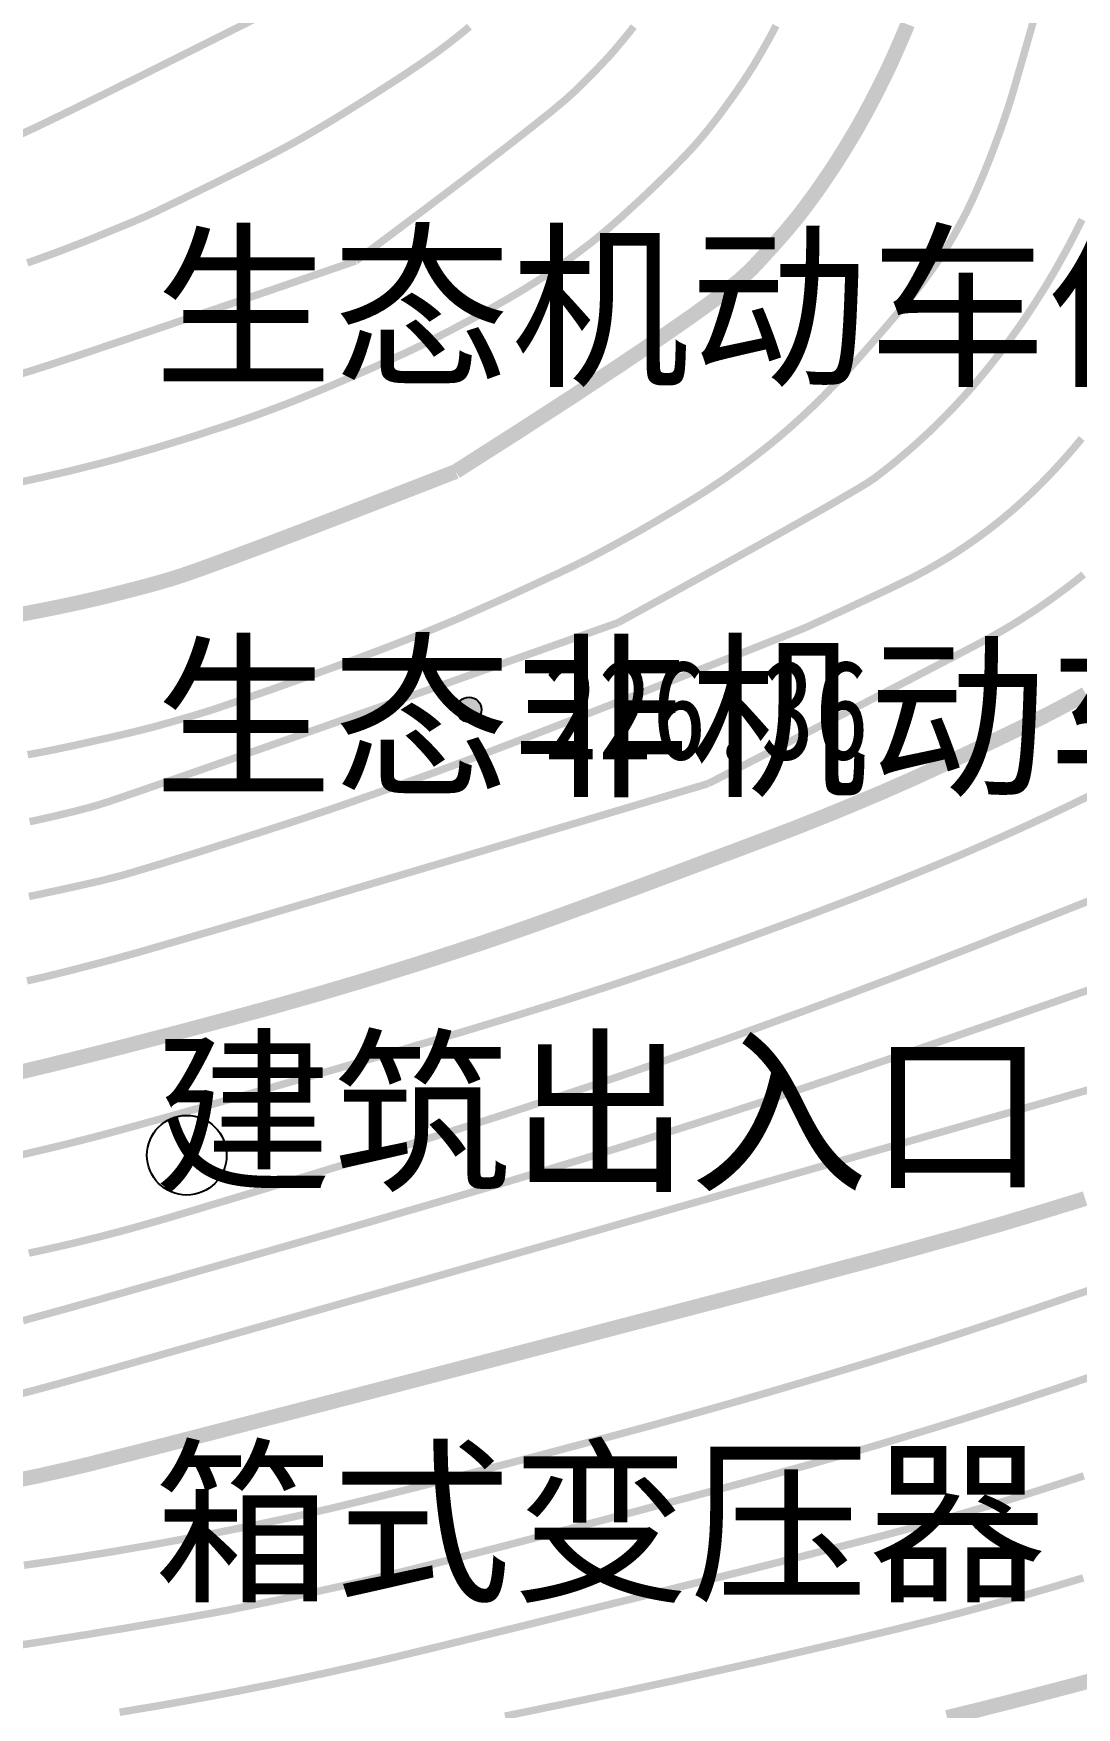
# Model space of a CAD drawing. Extents: x 36524600 to 36525730, y 2746759 to 2747713.
# Drawn here: x 36525124.75 to 36525135.22, y 2747433.79 to 2747450.58 of the extents above; entities that cross this region are included whole.
import ezdxf
from ezdxf.enums import TextEntityAlignment as Align

# ---------------------------------------------------------------- set-up
doc = ezdxf.new("R2010")
doc.units = 0
doc.header["$LTSCALE"] = 1000
doc.header["$MEASUREMENT"] = 0
for name, color, linetype in [('0-规划文字', 7, 'Continuous'), ('DGX', 251, 'Continuous'), ('GCD', 252, 'Continuous'), ('PP-DX-PT', 251, 'Continuous'), ('ZBTZ', 3, 'Continuous')]:
    doc.layers.add(name, color=color, linetype=linetype)
doc.styles.add('正等线体', font='宋体.shx', dxfattribs={"bigfont": '@@gbcbig.shx'})
doc.styles.add('黑体', font='simhei.ttf')

# ---------------------------------------------------------------- blocks, each defined once
blk = doc.blocks.new('gc326')
blk.add_circle((0, 0), 0.8)
blk = doc.blocks.new('gc200')
h = blk.add_hatch(color=256)
edge = h.paths.add_edge_path()
edge.add_arc((0, 0), 0.25, 0, 360)
blk.add_circle((0, 0), 0.25)
blk = doc.blocks.new('dxt')
at = {"layer": 'DGX', "color": 253, "linetype": 'Continuous', "flags": 128}
for points, const_width in [([(36525133.917, 2747433.687), (36525134.085, 2747433.728), (36525134.255, 2747433.77), (36525134.425, 2747433.813), (36525134.595, 2747433.856), (36525134.766, 2747433.9), (36525134.938, 2747433.945), (36525135.11, 2747433.99), (36525135.282, 2747434.036), (36525135.452, 2747434.082)], 0.15), ([(36525135.285, 2747435.088), (36525135.15, 2747435.048), (36525135.014, 2747435.007), (36525134.878, 2747434.967), (36525134.742, 2747434.928), (36525134.605, 2747434.889), (36525134.469, 2747434.851), (36525134.332, 2747434.813), (36525134.195, 2747434.776), (36525134.059, 2747434.739), (36525133.921, 2747434.703), (36525133.776, 2747434.666), (36525133.612, 2747434.625), (36525133.432, 2747434.58), (36525133.233, 2747434.532), (36525133.018, 2747434.48), (36525132.785, 2747434.425), (36525132.535, 2747434.366), (36525132.267, 2747434.304), (36525131.99, 2747434.24), (36525131.713, 2747434.178), (36525131.436, 2747434.116), (36525131.159, 2747434.054), (36525130.882, 2747433.994), (36525130.604, 2747433.934), (36525130.327, 2747433.876), (36525130.049, 2747433.818), (36525129.767, 2747433.76), (36525129.48, 2747433.701)], 0.075), ([(36525125.612, 2747433.74), (36525125.744, 2747433.762), (36525125.875, 2747433.784), (36525126.007, 2747433.806), (36525126.138, 2747433.829), (36525126.269, 2747433.853), (36525126.4, 2747433.877), (36525126.531, 2747433.901), (36525126.662, 2747433.926), (36525126.793, 2747433.951), (36525126.924, 2747433.977), (36525127.055, 2747434.003), (36525127.186, 2747434.029), (36525127.316, 2747434.057), (36525127.447, 2747434.084), (36525127.577, 2747434.112), (36525127.707, 2747434.14), (36525127.837, 2747434.169), (36525127.967, 2747434.198), (36525128.097, 2747434.228), (36525128.227, 2747434.258), (36525128.381, 2747434.294), (36525128.582, 2747434.343), (36525128.831, 2747434.403), (36525129.127, 2747434.476), (36525129.471, 2747434.56), (36525129.863, 2747434.657), (36525130.302, 2747434.766), (36525130.789, 2747434.886), (36525131.277, 2747435.008), (36525131.721, 2747435.118), (36525132.12, 2747435.218), (36525132.475, 2747435.308), (36525132.786, 2747435.387), (36525133.052, 2747435.455), (36525133.273, 2747435.512), (36525133.45, 2747435.559), (36525133.605, 2747435.601), (36525133.759, 2747435.644), (36525133.913, 2747435.687), (36525134.067, 2747435.732), (36525134.221, 2747435.777), (36525134.374, 2747435.822), (36525134.528, 2747435.869), (36525134.681, 2747435.916), (36525134.833, 2747435.964), (36525134.986, 2747436.013), (36525135.138, 2747436.062), (36525135.29, 2747436.112)], 0.075), ([(36525135.407, 2747437.122), (36525135.223, 2747437.059), (36525135.038, 2747436.996), (36525134.853, 2747436.935), (36525134.668, 2747436.873), (36525134.483, 2747436.813), (36525134.298, 2747436.753), (36525134.112, 2747436.694), (36525133.926, 2747436.636), (36525133.74, 2747436.579), (36525133.553, 2747436.522), (36525133.367, 2747436.466), (36525133.18, 2747436.41), (36525132.993, 2747436.356), (36525132.806, 2747436.302), (36525132.618, 2747436.248), (36525132.416, 2747436.192), (36525132.185, 2747436.128), (36525131.925, 2747436.057), (36525131.635, 2747435.979), (36525131.317, 2747435.894), (36525130.97, 2747435.802), (36525130.593, 2747435.702), (36525130.188, 2747435.595), (36525129.782, 2747435.489), (36525129.405, 2747435.391), (36525129.057, 2747435.302), (36525128.738, 2747435.222), (36525128.448, 2747435.15), (36525128.186, 2747435.087), (36525127.954, 2747435.032), (36525127.75, 2747434.986), (36525127.566, 2747434.946), (36525127.395, 2747434.909), (36525127.235, 2747434.874), (36525127.086, 2747434.843), (36525126.95, 2747434.815), (36525126.825, 2747434.79), (36525126.712, 2747434.767), (36525126.611, 2747434.748), (36525126.51, 2747434.729), (36525126.396, 2747434.709), (36525126.271, 2747434.687), (36525126.134, 2747434.663), (36525125.984, 2747434.637), (36525125.823, 2747434.61), (36525125.65, 2747434.58), (36525125.464, 2747434.55), (36525125.275, 2747434.518), (36525125.089, 2747434.489), (36525124.908, 2747434.46), (36525124.73, 2747434.432), (36525124.556, 2747434.406)], 0.075), ([(36525135.381, 2747437.987), (36525135.091, 2747437.889), (36525134.822, 2747437.797), (36525134.572, 2747437.713), (36525134.341, 2747437.637), (36525134.131, 2747437.567), (36525133.94, 2747437.505), (36525133.769, 2747437.45), (36525133.607, 2747437.399), (36525133.446, 2747437.349), (36525133.284, 2747437.298), (36525133.122, 2747437.248), (36525132.96, 2747437.199), (36525132.798, 2747437.15), (36525132.636, 2747437.101), (36525132.474, 2747437.053), (36525132.312, 2747437.005), (36525132.149, 2747436.957), (36525131.987, 2747436.91), (36525131.824, 2747436.863), (36525131.661, 2747436.816), (36525131.498, 2747436.77), (36525131.335, 2747436.724), (36525131.172, 2747436.679), (36525131, 2747436.631), (36525130.808, 2747436.579), (36525130.597, 2747436.522), (36525130.367, 2747436.461), (36525130.118, 2747436.395), (36525129.85, 2747436.324), (36525129.562, 2747436.249), (36525129.256, 2747436.169), (36525128.951, 2747436.09), (36525128.668, 2747436.017), (36525128.408, 2747435.951), (36525128.17, 2747435.892), (36525127.953, 2747435.839), (36525127.76, 2747435.792), (36525127.588, 2747435.752), (36525127.439, 2747435.718), (36525127.3, 2747435.688), (36525127.162, 2747435.659), (36525127.023, 2747435.629), (36525126.884, 2747435.601), (36525126.746, 2747435.573), (36525126.607, 2747435.545), (36525126.468, 2747435.518), (36525126.329, 2747435.492), (36525126.189, 2747435.466), (36525126.05, 2747435.44), (36525125.911, 2747435.415), (36525125.771, 2747435.391), (36525125.632, 2747435.367), (36525125.492, 2747435.343), (36525125.352, 2747435.321), (36525125.212, 2747435.298), (36525125.072, 2747435.276), (36525124.932, 2747435.255), (36525124.792, 2747435.235), (36525124.652, 2747435.215)], 0.075), ([(36525135.303, 2747438.894), (36525135.21, 2747438.865), (36525135.117, 2747438.837), (36525135.023, 2747438.808), (36525134.93, 2747438.779), (36525134.836, 2747438.751), (36525134.743, 2747438.723), (36525134.649, 2747438.695), (36525134.555, 2747438.667), (36525134.456, 2747438.637), (36525134.344, 2747438.605), (36525134.221, 2747438.57), (36525134.086, 2747438.531), (36525133.939, 2747438.49), (36525133.78, 2747438.446), (36525133.609, 2747438.398), (36525133.427, 2747438.348), (36525133.195, 2747438.285), (36525132.876, 2747438.2), (36525132.471, 2747438.092), (36525131.979, 2747437.962), (36525131.399, 2747437.81), (36525130.733, 2747437.636), (36525129.981, 2747437.439), (36525129.141, 2747437.22), (36525128.306, 2747437.002), (36525127.567, 2747436.81), (36525126.923, 2747436.644), (36525126.376, 2747436.502), (36525125.924, 2747436.386), (36525125.568, 2747436.296), (36525125.309, 2747436.23), (36525125.145, 2747436.191), (36525125.029, 2747436.164), (36525124.912, 2747436.138), (36525124.796, 2747436.112), (36525124.68, 2747436.088), (36525124.563, 2747436.064)], 0.15), ([(36525124.616, 2747436.935), (36525124.73, 2747436.964), (36525124.843, 2747436.994), (36525125.037, 2747437.047), (36525125.392, 2747437.146), (36525125.907, 2747437.292), (36525126.583, 2747437.484), (36525127.42, 2747437.722), (36525128.418, 2747438.006), (36525129.576, 2747438.337), (36525130.895, 2747438.714), (36525132.21, 2747439.09), (36525133.358, 2747439.418), (36525134.339, 2747439.699), (36525135.152, 2747439.932), (36525135.797, 2747440.117)], 0.075), ([(36525135.483, 2747441.037), (36525134.972, 2747440.859), (36525134.451, 2747440.678), (36525133.971, 2747440.512), (36525133.532, 2747440.361), (36525133.133, 2747440.225), (36525132.776, 2747440.103), (36525132.459, 2747439.996), (36525132.183, 2747439.904), (36525131.948, 2747439.827), (36525131.734, 2747439.757), (36525131.519, 2747439.688), (36525131.304, 2747439.619), (36525131.089, 2747439.551), (36525130.874, 2747439.483), (36525130.659, 2747439.415), (36525130.443, 2747439.348), (36525130.228, 2747439.281), (36525129.991, 2747439.209), (36525129.711, 2747439.125), (36525129.389, 2747439.029), (36525129.025, 2747438.922), (36525128.617, 2747438.803), (36525128.167, 2747438.672), (36525127.675, 2747438.53), (36525127.139, 2747438.376), (36525126.611, 2747438.225), (36525126.14, 2747438.09), (36525125.726, 2747437.972), (36525125.37, 2747437.871), (36525125.07, 2747437.787), (36525124.827, 2747437.72), (36525124.642, 2747437.669)], 0.075), ([(36525135.394, 2747441.902), (36525135.08, 2747441.777), (36525134.784, 2747441.66), (36525134.507, 2747441.551), (36525134.25, 2747441.449), (36525134.011, 2747441.356), (36525133.791, 2747441.27), (36525133.59, 2747441.193), (36525133.398, 2747441.119), (36525133.206, 2747441.047), (36525133.014, 2747440.974), (36525132.822, 2747440.902), (36525132.63, 2747440.831), (36525132.437, 2747440.76), (36525132.244, 2747440.69), (36525132.051, 2747440.62), (36525131.858, 2747440.55), (36525131.665, 2747440.481), (36525131.471, 2747440.413), (36525131.278, 2747440.345), (36525131.084, 2747440.278), (36525130.89, 2747440.211), (36525130.696, 2747440.144), (36525130.501, 2747440.078), (36525130.307, 2747440.013), (36525130.112, 2747439.948), (36525129.917, 2747439.884), (36525129.722, 2747439.82), (36525129.527, 2747439.756), (36525129.332, 2747439.693), (36525129.136, 2747439.631), (36525128.941, 2747439.569), (36525128.742, 2747439.507), (36525128.537, 2747439.443), (36525128.326, 2747439.377), (36525128.109, 2747439.31), (36525127.886, 2747439.241), (36525127.657, 2747439.171), (36525127.421, 2747439.099), (36525127.18, 2747439.025), (36525126.946, 2747438.954), (36525126.734, 2747438.89), (36525126.542, 2747438.833), (36525126.372, 2747438.781), (36525126.223, 2747438.737), (36525126.096, 2747438.699), (36525125.989, 2747438.668), (36525125.904, 2747438.644), (36525125.83, 2747438.623), (36525125.755, 2747438.602), (36525125.68, 2747438.581), (36525125.605, 2747438.561), (36525125.53, 2747438.542), (36525125.455, 2747438.522), (36525125.38, 2747438.503), (36525125.305, 2747438.485), (36525125.23, 2747438.466), (36525125.155, 2747438.448), (36525125.079, 2747438.43), (36525125.004, 2747438.413), (36525124.928, 2747438.396), (36525124.852, 2747438.379), (36525124.777, 2747438.363), (36525124.701, 2747438.347)], 0.075), ([(36525124.583, 2747439.324), (36525124.712, 2747439.353), (36525124.84, 2747439.383), (36525124.968, 2747439.413), (36525125.097, 2747439.445), (36525125.224, 2747439.477), (36525125.352, 2747439.51), (36525125.496, 2747439.548), (36525125.671, 2747439.596), (36525125.877, 2747439.653), (36525126.116, 2747439.719), (36525126.385, 2747439.795), (36525126.687, 2747439.881), (36525127.02, 2747439.975), (36525127.384, 2747440.08), (36525127.756, 2747440.186), (36525128.109, 2747440.289), (36525128.444, 2747440.387), (36525128.762, 2747440.48), (36525129.061, 2747440.569), (36525129.342, 2747440.654), (36525129.605, 2747440.734), (36525129.85, 2747440.81), (36525130.086, 2747440.884), (36525130.322, 2747440.96), (36525130.556, 2747441.036), (36525130.791, 2747441.115), (36525131.025, 2747441.194), (36525131.259, 2747441.275), (36525131.492, 2747441.357), (36525131.724, 2747441.441), (36525131.951, 2747441.523), (36525132.166, 2747441.602), (36525132.37, 2747441.677), (36525132.562, 2747441.748), (36525132.742, 2747441.817), (36525132.911, 2747441.881), (36525133.068, 2747441.942), (36525133.213, 2747441.999), (36525133.35, 2747442.054), (36525133.48, 2747442.106), (36525133.604, 2747442.156), (36525133.721, 2747442.204), (36525133.832, 2747442.25), (36525133.937, 2747442.294), (36525134.036, 2747442.335), (36525134.128, 2747442.375), (36525134.217, 2747442.414), (36525134.306, 2747442.452), (36525134.394, 2747442.492), (36525134.483, 2747442.531), (36525134.571, 2747442.571), (36525134.66, 2747442.611), (36525134.748, 2747442.651), (36525134.836, 2747442.692), (36525134.928, 2747442.734), (36525135.026, 2747442.781), (36525135.132, 2747442.831), (36525135.245, 2747442.886), (36525135.365, 2747442.944)], 0.075), ([(36525135.31, 2747443.958), (36525135.261, 2747443.93), (36525135.208, 2747443.901), (36525135.151, 2747443.87), (36525135.089, 2747443.837), (36525135.022, 2747443.801), (36525134.946, 2747443.762), (36525134.862, 2747443.719), (36525134.769, 2747443.673), (36525134.668, 2747443.623), (36525134.559, 2747443.57), (36525134.441, 2747443.513), (36525134.316, 2747443.453), (36525134.189, 2747443.393), (36525134.071, 2747443.337), (36525133.961, 2747443.285), (36525133.859, 2747443.238), (36525133.765, 2747443.194), (36525133.679, 2747443.155), (36525133.601, 2747443.119), (36525133.532, 2747443.088), (36525133.466, 2747443.059), (36525133.4, 2747443.03), (36525133.334, 2747443.001), (36525133.268, 2747442.972), (36525133.201, 2747442.944), (36525133.135, 2747442.916), (36525133.069, 2747442.888), (36525133.002, 2747442.86), (36525132.936, 2747442.832), (36525132.869, 2747442.805), (36525132.803, 2747442.777), (36525132.736, 2747442.75), (36525132.669, 2747442.723), (36525132.602, 2747442.696), (36525132.535, 2747442.67), (36525132.468, 2747442.643), (36525132.387, 2747442.611), (36525132.277, 2747442.569), (36525132.138, 2747442.516), (36525131.97, 2747442.453), (36525131.774, 2747442.379), (36525131.548, 2747442.295), (36525131.294, 2747442.2), (36525131.012, 2747442.094), (36525130.724, 2747441.987), (36525130.455, 2747441.888), (36525130.205, 2747441.797), (36525129.975, 2747441.713), (36525129.763, 2747441.637), (36525129.569, 2747441.569), (36525129.395, 2747441.509), (36525129.24, 2747441.456), (36525129.094, 2747441.408), (36525128.948, 2747441.36), (36525128.802, 2747441.313), (36525128.656, 2747441.266), (36525128.509, 2747441.22), (36525128.362, 2747441.174), (36525128.216, 2747441.129), (36525128.069, 2747441.084), (36525127.921, 2747441.04), (36525127.774, 2747440.997), (36525127.627, 2747440.953), (36525127.479, 2747440.911), (36525127.331, 2747440.869), (36525127.183, 2747440.827), (36525127.035, 2747440.786), (36525126.887, 2747440.746), (36525126.737, 2747440.705), (36525126.583, 2747440.664), (36525126.426, 2747440.622), (36525126.266, 2747440.579), (36525126.101, 2747440.536), (36525125.934, 2747440.493), (36525125.763, 2747440.448), (36525125.588, 2747440.403), (36525125.413, 2747440.359), (36525125.241, 2747440.316), (36525125.072, 2747440.274), (36525124.906, 2747440.233), (36525124.743, 2747440.194), (36525124.583, 2747440.156)], 0.15), ([(36525131.521, 2747443.058), (36525132.138, 2747443.376), (36525132.68, 2747443.655), (36525133.147, 2747443.896), (36525133.538, 2747444.099), (36525133.854, 2747444.263), (36525134.094, 2747444.388), (36525134.26, 2747444.475), (36525134.35, 2747444.523), (36525134.402, 2747444.552), (36525134.453, 2747444.582), (36525134.505, 2747444.612), (36525134.556, 2747444.642), (36525134.607, 2747444.673), (36525134.658, 2747444.705), (36525134.708, 2747444.737), (36525134.758, 2747444.769), (36525134.808, 2747444.802), (36525134.858, 2747444.836), (36525134.907, 2747444.87), (36525134.956, 2747444.904), (36525135.004, 2747444.939), (36525135.052, 2747444.974), (36525135.1, 2747445.009), (36525135.148, 2747445.046), (36525135.195, 2747445.082), (36525135.242, 2747445.119), (36525135.288, 2747445.157)], 0.075), ([(36525132.488, 2747444.619), (36525132.7, 2747444.716), (36525132.89, 2747444.803), (36525133.059, 2747444.882), (36525133.207, 2747444.951), (36525133.333, 2747445.01), (36525133.439, 2747445.061), (36525133.523, 2747445.102), (36525133.587, 2747445.133), (36525133.639, 2747445.161), (36525133.692, 2747445.189), (36525133.744, 2747445.218), (36525133.795, 2747445.247), (36525133.846, 2747445.277), (36525133.897, 2747445.307), (36525133.948, 2747445.338), (36525133.998, 2747445.37), (36525134.048, 2747445.402), (36525134.097, 2747445.435), (36525134.146, 2747445.469), (36525134.195, 2747445.503), (36525134.243, 2747445.537), (36525134.29, 2747445.573), (36525134.338, 2747445.608), (36525134.385, 2747445.645), (36525134.431, 2747445.681), (36525134.477, 2747445.719), (36525134.523, 2747445.757), (36525134.568, 2747445.795), (36525134.613, 2747445.834), (36525134.657, 2747445.874), (36525134.701, 2747445.914), (36525134.744, 2747445.954), (36525134.787, 2747445.995), (36525134.83, 2747446.037), (36525134.872, 2747446.079), (36525134.913, 2747446.121), (36525134.955, 2747446.164), (36525134.996, 2747446.207), (36525135.036, 2747446.251), (36525135.076, 2747446.295), (36525135.116, 2747446.34), (36525135.155, 2747446.385), (36525135.194, 2747446.43), (36525135.232, 2747446.476), (36525135.27, 2747446.521)], 0.075), ([(36525124.703, 2747441.925), (36525124.868, 2747441.96), (36525125.018, 2747441.992), (36525125.154, 2747442.022), (36525125.275, 2747442.049), (36525125.382, 2747442.073), (36525125.474, 2747442.095), (36525125.552, 2747442.115), (36525125.616, 2747442.131), (36525125.679, 2747442.149), (36525125.754, 2747442.171), (36525125.841, 2747442.197), (36525125.941, 2747442.227), (36525126.053, 2747442.261), (36525126.177, 2747442.3), (36525126.314, 2747442.342), (36525126.463, 2747442.389), (36525126.616, 2747442.438), (36525126.762, 2747442.484), (36525126.901, 2747442.529), (36525127.035, 2747442.572), (36525127.162, 2747442.613), (36525127.283, 2747442.652), (36525127.397, 2747442.689), (36525127.505, 2747442.725), (36525127.617, 2747442.763), (36525127.742, 2747442.805), (36525127.879, 2747442.852), (36525128.029, 2747442.905), (36525128.192, 2747442.962), (36525128.369, 2747443.025), (36525128.558, 2747443.093), (36525128.76, 2747443.165), (36525129, 2747443.254), (36525129.305, 2747443.369), (36525129.675, 2747443.511), (36525130.108, 2747443.679), (36525130.607, 2747443.874), (36525131.169, 2747444.096), (36525131.797, 2747444.344), (36525132.488, 2747444.619)], 0.075), ([(36525130.612, 2747444.671), (36525131.174, 2747444.979), (36525131.667, 2747445.251), (36525132.092, 2747445.487), (36525132.448, 2747445.686), (36525132.736, 2747445.85), (36525132.955, 2747445.977), (36525133.106, 2747446.067), (36525133.189, 2747446.122), (36525133.237, 2747446.159), (36525133.285, 2747446.196), (36525133.333, 2747446.234), (36525133.38, 2747446.272), (36525133.427, 2747446.311), (36525133.473, 2747446.35), (36525133.519, 2747446.389), (36525133.565, 2747446.429), (36525133.61, 2747446.469), (36525133.655, 2747446.51), (36525133.7, 2747446.551), (36525133.744, 2747446.592), (36525133.788, 2747446.634), (36525133.831, 2747446.677), (36525133.874, 2747446.72), (36525133.917, 2747446.763), (36525133.959, 2747446.806), (36525134.001, 2747446.85), (36525134.042, 2747446.895), (36525134.083, 2747446.939), (36525134.123, 2747446.984), (36525134.163, 2747447.03), (36525134.203, 2747447.076), (36525134.242, 2747447.122), (36525134.281, 2747447.169), (36525134.32, 2747447.216), (36525134.358, 2747447.263), (36525134.396, 2747447.311), (36525134.434, 2747447.36), (36525134.472, 2747447.409), (36525134.509, 2747447.459), (36525134.546, 2747447.509), (36525134.582, 2747447.559), (36525134.618, 2747447.609), (36525134.654, 2747447.66), (36525134.689, 2747447.711), (36525134.723, 2747447.762), (36525134.758, 2747447.813), (36525134.791, 2747447.865), (36525134.824, 2747447.916), (36525134.857, 2747447.968), (36525134.89, 2747448.02), (36525134.922, 2747448.072), (36525134.953, 2747448.125), (36525134.984, 2747448.177), (36525135.015, 2747448.23), (36525135.045, 2747448.284), (36525135.075, 2747448.337), (36525135.105, 2747448.391), (36525135.134, 2747448.445), (36525135.162, 2747448.499), (36525135.191, 2747448.553), (36525135.218, 2747448.608), (36525135.246, 2747448.663), (36525135.273, 2747448.718)], 0.075), ([(36525130.223, 2747445.267), (36525130.32, 2747445.316), (36525130.416, 2747445.367), (36525130.512, 2747445.418), (36525130.607, 2747445.47), (36525130.702, 2747445.522), (36525130.797, 2747445.575), (36525130.891, 2747445.629), (36525130.985, 2747445.683), (36525131.076, 2747445.737), (36525131.161, 2747445.787), (36525131.24, 2747445.834), (36525131.312, 2747445.878), (36525131.379, 2747445.919), (36525131.439, 2747445.957), (36525131.493, 2747445.991), (36525131.542, 2747446.023), (36525131.587, 2747446.053), (36525131.632, 2747446.084), (36525131.677, 2747446.114), (36525131.721, 2747446.145), (36525131.765, 2747446.177), (36525131.809, 2747446.208), (36525131.853, 2747446.24), (36525131.897, 2747446.272), (36525131.94, 2747446.304), (36525131.983, 2747446.337), (36525132.026, 2747446.37), (36525132.069, 2747446.404), (36525132.111, 2747446.437), (36525132.153, 2747446.471), (36525132.195, 2747446.506), (36525132.237, 2747446.54), (36525132.278, 2747446.576), (36525132.319, 2747446.611), (36525132.36, 2747446.647), (36525132.4, 2747446.683), (36525132.44, 2747446.719), (36525132.48, 2747446.756), (36525132.519, 2747446.793), (36525132.559, 2747446.83), (36525132.598, 2747446.867), (36525132.636, 2747446.905), (36525132.675, 2747446.943), (36525132.713, 2747446.982), (36525132.75, 2747447.021), (36525132.788, 2747447.06), (36525132.825, 2747447.099), (36525132.862, 2747447.139), (36525132.9, 2747447.181), (36525132.941, 2747447.226), (36525132.986, 2747447.276), (36525133.033, 2747447.329), (36525133.083, 2747447.386), (36525133.137, 2747447.447), (36525133.193, 2747447.512), (36525133.253, 2747447.581), (36525133.312, 2747447.649), (36525133.366, 2747447.713), (36525133.417, 2747447.772), (36525133.463, 2747447.827), (36525133.504, 2747447.876), (36525133.542, 2747447.922), (36525133.575, 2747447.962), (36525133.604, 2747447.998), (36525133.631, 2747448.032), (36525133.657, 2747448.065), (36525133.683, 2747448.1), (36525133.709, 2747448.134), (36525133.734, 2747448.169), (36525133.759, 2747448.204), (36525133.784, 2747448.239), (36525133.808, 2747448.274), (36525133.832, 2747448.31), (36525133.856, 2747448.346), (36525133.879, 2747448.382), (36525133.902, 2747448.418), (36525133.924, 2747448.454), (36525133.947, 2747448.491), (36525133.969, 2747448.528), (36525133.99, 2747448.565), (36525134.011, 2747448.603), (36525134.032, 2747448.64), (36525134.052, 2747448.678), (36525134.073, 2747448.716), (36525134.092, 2747448.754), (36525134.112, 2747448.792), (36525134.131, 2747448.831), (36525134.149, 2747448.869), (36525134.168, 2747448.908), (36525134.186, 2747448.947), (36525134.203, 2747448.986), (36525134.221, 2747449.026), (36525134.238, 2747449.065), (36525134.255, 2747449.105), (36525134.272, 2747449.145), (36525134.289, 2747449.184), (36525134.305, 2747449.224), (36525134.321, 2747449.265), (36525134.337, 2747449.305), (36525134.353, 2747449.345), (36525134.368, 2747449.385), (36525134.384, 2747449.426), (36525134.399, 2747449.466), (36525134.414, 2747449.507), (36525134.429, 2747449.547), (36525134.444, 2747449.588), (36525134.459, 2747449.628), (36525134.473, 2747449.669), (36525134.487, 2747449.71), (36525134.501, 2747449.751), (36525134.515, 2747449.792), (36525134.529, 2747449.833), (36525134.546, 2747449.886), (36525134.569, 2747449.962), (36525134.599, 2747450.063), (36525134.635, 2747450.188), (36525134.678, 2747450.336), (36525134.727, 2747450.508), (36525134.783, 2747450.704)], 0.075), ([(36525124.689, 2747443.347), (36525124.768, 2747443.362), (36525124.855, 2747443.378), (36525124.949, 2747443.397), (36525125.05, 2747443.418), (36525125.159, 2747443.441), (36525125.275, 2747443.467), (36525125.391, 2747443.493), (36525125.5, 2747443.517), (36525125.601, 2747443.54), (36525125.694, 2747443.562), (36525125.78, 2747443.583), (36525125.858, 2747443.602), (36525125.929, 2747443.62), (36525125.992, 2747443.637), (36525126.051, 2747443.654), (36525126.11, 2747443.67), (36525126.17, 2747443.687), (36525126.229, 2747443.704), (36525126.288, 2747443.721), (36525126.347, 2747443.738), (36525126.405, 2747443.756), (36525126.464, 2747443.774), (36525126.532, 2747443.795), (36525126.618, 2747443.824), (36525126.722, 2747443.859), (36525126.845, 2747443.901), (36525126.985, 2747443.95), (36525127.144, 2747444.005), (36525127.321, 2747444.068), (36525127.516, 2747444.137), (36525127.716, 2747444.209), (36525127.908, 2747444.279), (36525128.09, 2747444.347), (36525128.264, 2747444.413), (36525128.43, 2747444.477), (36525128.587, 2747444.538), (36525128.735, 2747444.598), (36525128.875, 2747444.656), (36525129.015, 2747444.715), (36525129.162, 2747444.78), (36525129.318, 2747444.849), (36525129.483, 2747444.922), (36525129.656, 2747445.001), (36525129.836, 2747445.085), (36525130.026, 2747445.173), (36525130.223, 2747445.267)], 0.075), ([(36525133.521, 2747450.676), (36525133.498, 2747450.618), (36525133.474, 2747450.561), (36525133.449, 2747450.503), (36525133.424, 2747450.446), (36525133.399, 2747450.389), (36525133.373, 2747450.332), (36525133.347, 2747450.275), (36525133.321, 2747450.219), (36525133.294, 2747450.163), (36525133.266, 2747450.107), (36525133.239, 2747450.051), (36525133.21, 2747449.995), (36525133.182, 2747449.94), (36525133.153, 2747449.884), (36525133.123, 2747449.829), (36525133.094, 2747449.774), (36525133.063, 2747449.72), (36525133.033, 2747449.665), (36525133.002, 2747449.611), (36525132.97, 2747449.557), (36525132.938, 2747449.504), (36525132.906, 2747449.45), (36525132.873, 2747449.397), (36525132.84, 2747449.345), (36525132.807, 2747449.292), (36525132.773, 2747449.24), (36525132.738, 2747449.188), (36525132.703, 2747449.136), (36525132.668, 2747449.084), (36525132.633, 2747449.033), (36525132.597, 2747448.982), (36525132.56, 2747448.932), (36525132.523, 2747448.882), (36525132.486, 2747448.832), (36525132.448, 2747448.782), (36525132.407, 2747448.73), (36525132.36, 2747448.673), (36525132.308, 2747448.61), (36525132.249, 2747448.543), (36525132.184, 2747448.47), (36525132.114, 2747448.392), (36525132.038, 2747448.309), (36525131.955, 2747448.221), (36525131.834, 2747448.109), (36525131.642, 2747447.957), (36525131.378, 2747447.765), (36525131.042, 2747447.531), (36525130.635, 2747447.257), (36525130.157, 2747446.941), (36525129.607, 2747446.585), (36525128.986, 2747446.189)], 0.15), ([(36525124.616, 2747446.084), (36525124.716, 2747446.105), (36525124.817, 2747446.127), (36525124.918, 2747446.15), (36525125.018, 2747446.173), (36525125.118, 2747446.196), (36525125.218, 2747446.221), (36525125.318, 2747446.246), (36525125.418, 2747446.271), (36525125.517, 2747446.297), (36525125.617, 2747446.324), (36525125.716, 2747446.352), (36525125.815, 2747446.38), (36525125.914, 2747446.408), (36525126.014, 2747446.438), (36525126.116, 2747446.469), (36525126.221, 2747446.501), (36525126.328, 2747446.534), (36525126.437, 2747446.569), (36525126.548, 2747446.606), (36525126.661, 2747446.643), (36525126.777, 2747446.682), (36525126.896, 2747446.723), (36525127.019, 2747446.767), (36525127.147, 2747446.815), (36525127.28, 2747446.865), (36525127.416, 2747446.919), (36525127.558, 2747446.977), (36525127.703, 2747447.037), (36525127.853, 2747447.101), (36525128.001, 2747447.164), (36525128.138, 2747447.224), (36525128.266, 2747447.281), (36525128.384, 2747447.335), (36525128.492, 2747447.384), (36525128.59, 2747447.431), (36525128.678, 2747447.474), (36525128.757, 2747447.514), (36525128.828, 2747447.551), (36525128.896, 2747447.586), (36525128.96, 2747447.619), (36525129.02, 2747447.651), (36525129.076, 2747447.681), (36525129.128, 2747447.708), (36525129.176, 2747447.734), (36525129.22, 2747447.758), (36525129.263, 2747447.782), (36525129.307, 2747447.806), (36525129.352, 2747447.832), (36525129.397, 2747447.858), (36525129.444, 2747447.885), (36525129.492, 2747447.912), (36525129.541, 2747447.941), (36525129.591, 2747447.97), (36525129.642, 2747448), (36525129.692, 2747448.031), (36525129.741, 2747448.062), (36525129.791, 2747448.093), (36525129.84, 2747448.125), (36525129.889, 2747448.157), (36525129.938, 2747448.189), (36525129.986, 2747448.222), (36525130.035, 2747448.256), (36525130.083, 2747448.29), (36525130.13, 2747448.324), (36525130.177, 2747448.358), (36525130.224, 2747448.393), (36525130.271, 2747448.429), (36525130.318, 2747448.464), (36525130.364, 2747448.5), (36525130.412, 2747448.539), (36525130.463, 2747448.582), (36525130.518, 2747448.628), (36525130.577, 2747448.679), (36525130.639, 2747448.734), (36525130.705, 2747448.794), (36525130.774, 2747448.857), (36525130.848, 2747448.925), (36525130.921, 2747448.994), (36525130.991, 2747449.061), (36525131.058, 2747449.126), (36525131.122, 2747449.189), (36525131.183, 2747449.25), (36525131.241, 2747449.309), (36525131.296, 2747449.366), (36525131.348, 2747449.421), (36525131.399, 2747449.478), (36525131.452, 2747449.539), (36525131.506, 2747449.604), (36525131.562, 2747449.675), (36525131.62, 2747449.749), (36525131.679, 2747449.829), (36525131.74, 2747449.913), (36525131.803, 2747450.001), (36525131.865, 2747450.092), (36525131.926, 2747450.185), (36525131.985, 2747450.278), (36525132.041, 2747450.373), (36525132.096, 2747450.469), (36525132.15, 2747450.565), (36525132.201, 2747450.663)], 0.075), ([(36525127.983, 2747448.302), (36525128.439, 2747448.643), (36525128.843, 2747448.947), (36525129.196, 2747449.215), (36525129.497, 2747449.447), (36525129.746, 2747449.642), (36525129.945, 2747449.801), (36525130.091, 2747449.923), (36525130.186, 2747450.009), (36525130.253, 2747450.075), (36525130.315, 2747450.137), (36525130.373, 2747450.195), (36525130.425, 2747450.249), (36525130.473, 2747450.3), (36525130.517, 2747450.346), (36525130.555, 2747450.389), (36525130.589, 2747450.428), (36525130.62, 2747450.465), (36525130.651, 2747450.502), (36525130.682, 2747450.54), (36525130.713, 2747450.577), (36525130.743, 2747450.615), (36525130.773, 2747450.653)], 0.075), ([(36525129.124, 2747450.652), (36525129.078, 2747450.614), (36525129.031, 2747450.575), (36525128.984, 2747450.538), (36525128.936, 2747450.5), (36525128.888, 2747450.463), (36525128.84, 2747450.427), (36525128.791, 2747450.391), (36525128.742, 2747450.356), (36525128.689, 2747450.319), (36525128.63, 2747450.278), (36525128.564, 2747450.234), (36525128.492, 2747450.185), (36525128.412, 2747450.133), (36525128.327, 2747450.078), (36525128.234, 2747450.018), (36525128.135, 2747449.955), (36525128.035, 2747449.892), (36525127.938, 2747449.832), (36525127.846, 2747449.774), (36525127.757, 2747449.72), (36525127.673, 2747449.669), (36525127.592, 2747449.621), (36525127.516, 2747449.577), (36525127.444, 2747449.535), (36525127.368, 2747449.493), (36525127.284, 2747449.447), (36525127.19, 2747449.397), (36525127.087, 2747449.343), (36525126.974, 2747449.286), (36525126.852, 2747449.224), (36525126.721, 2747449.159), (36525126.58, 2747449.089), (36525126.442, 2747449.022), (36525126.318, 2747448.961), (36525126.209, 2747448.908), (36525126.114, 2747448.863), (36525126.034, 2747448.824), (36525125.969, 2747448.793), (36525125.918, 2747448.77), (36525125.882, 2747448.753), (36525125.849, 2747448.739), (36525125.809, 2747448.722), (36525125.761, 2747448.701), (36525125.706, 2747448.678), (36525125.643, 2747448.652), (36525125.572, 2747448.623), (36525125.494, 2747448.591), (36525125.408, 2747448.556), (36525125.319, 2747448.519), (36525125.229, 2747448.484), (36525125.139, 2747448.449), (36525125.049, 2747448.414), (36525124.958, 2747448.38), (36525124.867, 2747448.347), (36525124.776, 2747448.314), (36525124.685, 2747448.282)], 0.075), ([(36525124.683, 2747441.079), (36525124.753, 2747441.094), (36525124.827, 2747441.111), (36525124.909, 2747441.131), (36525125, 2747441.153), (36525125.1, 2747441.178), (36525125.208, 2747441.206), (36525125.325, 2747441.236), (36525125.451, 2747441.269), (36525125.585, 2747441.305), (36525125.798, 2747441.364), (36525126.163, 2747441.47), (36525126.678, 2747441.62), (36525127.345, 2747441.817), (36525128.162, 2747442.059), (36525129.131, 2747442.346), (36525130.25, 2747442.679), (36525131.521, 2747443.058)], 0.075), ([(36525124.709, 2747442.676), (36525124.776, 2747442.69), (36525124.842, 2747442.705), (36525124.909, 2747442.72), (36525124.976, 2747442.735), (36525125.042, 2747442.751), (36525125.108, 2747442.767), (36525125.175, 2747442.783), (36525125.241, 2747442.801), (36525125.307, 2747442.818), (36525125.373, 2747442.836), (36525125.512, 2747442.88), (36525125.799, 2747442.978), (36525126.233, 2747443.128), (36525126.814, 2747443.331), (36525127.543, 2747443.587), (36525128.418, 2747443.895), (36525129.442, 2747444.257), (36525130.612, 2747444.671)], 0.075), ([(36525124.62, 2747444.756), (36525124.715, 2747444.774), (36525124.809, 2747444.792), (36525124.904, 2747444.811), (36525124.998, 2747444.83), (36525125.092, 2747444.85), (36525125.186, 2747444.87), (36525125.28, 2747444.891), (36525125.374, 2747444.913), (36525125.467, 2747444.935), (36525125.561, 2747444.958), (36525125.654, 2747444.982), (36525125.747, 2747445.006), (36525125.84, 2747445.03), (36525125.933, 2747445.055), (36525126.026, 2747445.081), (36525126.118, 2747445.108), (36525126.244, 2747445.148), (36525126.436, 2747445.215), (36525126.695, 2747445.31), (36525127.02, 2747445.431), (36525127.412, 2747445.58), (36525127.87, 2747445.756), (36525128.395, 2747445.959), (36525128.986, 2747446.189)], 0.15), ([(36525124.588, 2747447.159), (36525124.715, 2747447.197), (36525124.928, 2747447.265), (36525125.225, 2747447.363), (36525125.607, 2747447.491), (36525126.074, 2747447.649), (36525126.626, 2747447.837), (36525127.262, 2747448.054), (36525127.983, 2747448.302)], 0.075), ([(36525124.568, 2747449.549), (36525124.776, 2747449.645), (36525125.07, 2747449.787), (36525125.452, 2747449.974), (36525125.921, 2747450.206), (36525126.477, 2747450.484), (36525127.121, 2747450.807)], 0.075)]:
    blk.add_lwpolyline(points, dxfattribs=dict(at, const_width=const_width))
at = {"layer": 'PP-DX-PT', "color": 253, "linetype": 'Continuous'}
blk.add_point((36525129.12, 2747443.8, 226.36), dxfattribs=at)
at = {"layer": 'PP-DX-PT', "color": 253}
blk.add_point((36525129.12, 2747443.8, 226.364), dxfattribs=at)
at = {"layer": 'GCD', "color": 253, "linetype": 'Continuous'}
ref = blk.add_blockref('gc200', (36525129.12, 2747443.8, 226.364), dxfattribs=dict(at, xscale=0.5, yscale=0.5, zscale=0.5))
ref.add_attrib('height', '226.36', dxfattribs={"linetype": 'Continuous', "height": 1, "style": '正等线体', "width": 0.8}).set_placement((36525129.87, 2747443.8, 226.364), align=Align.MIDDLE_LEFT)
at = {"layer": 'ZBTZ', "color": 253, "linetype": 'Continuous', "xscale": 0.5, "yscale": 0.5}
blk.add_blockref('gc326', (36525126.286, 2747439.329, 248.874), dxfattribs=at)

msp = doc.modelspace()

# ---------------------------------------------------------------- block references
msp.add_blockref('dxt', (0, 0))

# ---------------------------------------------------------------- texts
at = {"layer": '0-规划文字', "style": '黑体'}
for s, p in [('生态机动车停车位', (36525125.956, 2747447.179)), ('生态非机动车停车位', (36525125.956, 2747443.065)), ('建筑出入口', (36525125.956, 2747439.099)), ('箱式变压器', (36525125.956, 2747434.985))]:
    msp.add_text(s, height=1.3143, dxfattribs=at).set_placement(p)

doc.saveas('drawing.dxf')
